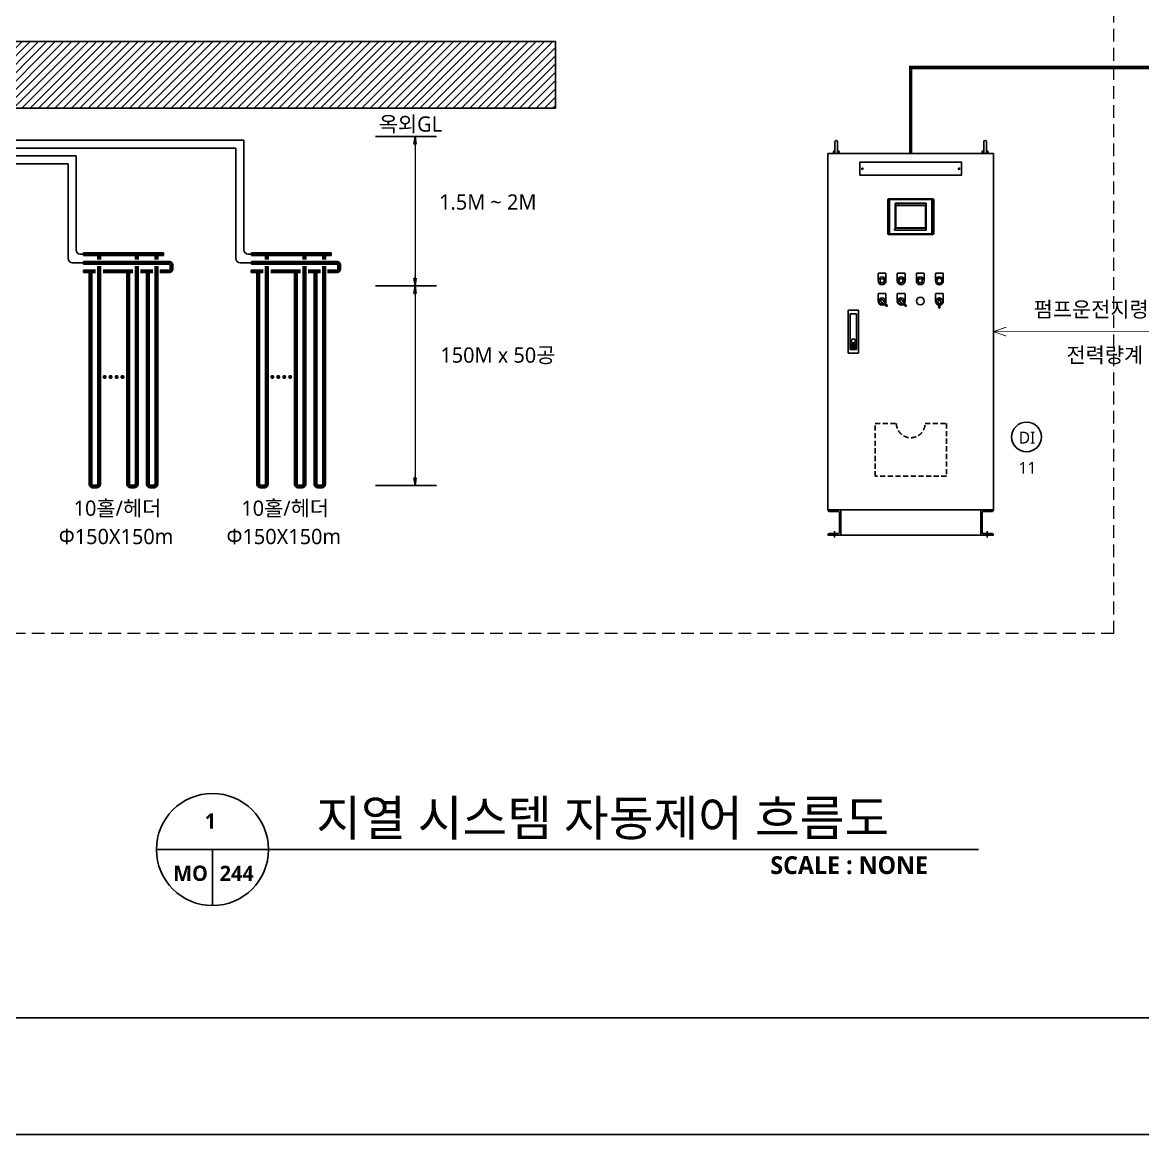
# Model space of a CAD drawing. Extents: x 1313754 to 1355799, y -3721404 to -3691707.
# Drawn here: x 1328409 to 1339410, y -3721404 to -3710481 of the extents above; entities that cross this region are included whole.
import ezdxf
from ezdxf.enums import TextEntityAlignment as Align

# ---------------------------------------------------------------- set-up
doc = ezdxf.new("R2010")
doc.units = 0
doc.header["$LTSCALE"] = 500
doc.linetypes.add('CENTER2', pattern=[1.125, 0.75, -0.125, 0.125, -0.125])
doc.linetypes.add('HIDDEN', pattern=[0.375, 0.25, -0.125])
doc.layers.get('0').update_dxf_attribs({"linetype": 'CONTINUOUS'})
for name, color, linetype in [('3', 3, 'CONTINUOUS'), ('GWR', 6, 'CONTINUOUS'), ('title', 3, 'CONTINUOUS'), ('W', 7, 'CONTINUOUS'), ('지열', 255, 'CONTINUOUS')]:
    doc.layers.add(name, color=color, linetype=linetype)
doc.layers.add('AM_8', color=5, linetype='CONTINUOUS', lineweight=25)
doc.styles.get("Standard").update_dxf_attribs({"font": 'SYMBOL'})
doc.styles.add('본문', font='malgun.ttf')
doc.styles.add('제목', font='malgunbd.ttf')

# ---------------------------------------------------------------- blocks, each defined once
blk = doc.blocks.new('F-14L')
for p, q in [((8, -8.5), (8, 8.5)), ((8, 8.5), (12, 8.5)), ((12, -8.5), (12, 8.5)), ((8, -8.5), (12, -8.5))]:
    blk.add_line(p, q)
at = {"layer": '3'}
for p, q in [((8.75, -7), (8.75, 7)), ((8.75, 7), (11.25, 7)), ((11.25, -7), (11.25, 7)), ((8.75, -7), (11.25, -7)), ((9, -4.9), (11, -4.9)), ((9, -5.7), (9, -4.9)), ((9.2, -5.7), (9.2, -5.3)), ((9.4, -5.7), (9.4, -5.3)), ((9.6, -5.7), (9.6, -5.3)), ((9.8, -5.7), (9.8, -5.3)), ((10.2, -5.7), (10.2, -5.3)), ((10.4, -5.7), (10.4, -5.3)), ((10.6, -5.7), (10.6, -5.3)), ((10.8, -5.7), (10.8, -5.3)), ((11, -5.7), (11, -4.9))]:
    blk.add_line(p, q, dxfattribs=at)
blk.add_circle((10, -3.66), 0.8, dxfattribs=at)
for radius in [1, 0.8, 0.6, 0.4, 0.2]:
    blk.add_arc((10, -5.7), radius, 180, 0, dxfattribs=at)
blk = doc.blocks.new('G-21')
blk.add_line((0, 0.94), (0, 0.59))
blk.add_lwpolyline([(-0.19, 0.81, -0.686799), (0.19, 0.81), (0.5, 0), (0.15, -2.65, -1), (-0.15, -2.65), (-0.5, 0)], format="xyb", close=True)
blk.add_arc((0, 0), 1.25, 285.8392, 254.1608)
blk = doc.blocks.new('G-20')
for p, q in [((-0.58, 0.58), (-1.06, 1.06)), ((0.58, 0.58), (1.06, 1.06)), ((-0.58, -0.58), (-1.06, -1.06)), ((0.58, -0.58), (1.06, -1.06))]:
    blk.add_line(p, q)
for radius in [1.5, 0.824]:
    blk.add_circle((0, 0), radius)
blk = doc.blocks.new('F-18A')
for p, q in [((0.76, 0.45), (0.76, 4.64)), ((1.76, 0.45), (1.76, 4.64)), ((0.25, 0.91), (0, 0)), ((0, 0), (2.52, 0)), ((0.25, 0.91), (0.76, 0.91)), ((1.76, 0.91), (2.27, 0.91)), ((2.27, 0.91), (2.52, 0))]:
    blk.add_line(p, q)
for centre, radius, start, end in [((1.26, 4.64), 0.504, 0, 180), ((1.26, -1.51), 2.62, 101.0875, 112.6199), ((1.26, -1.51), 2.62, 67.3801, 78.9125)]:
    blk.add_arc(centre, radius, start, end)
blk.add_ellipse((0.55, 0.45), major_axis=(0, 0.227), ratio=0.887185, start_param=3.141593, end_param=4.712389)
at = {"extrusion": (0, 0, -1)}
blk.add_ellipse((1.97, 0.45), major_axis=(0, 0.227), ratio=0.887185, start_param=3.141593, end_param=4.712389, dxfattribs=at)
blk = doc.blocks.new('XP30')
h = blk.add_hatch(color=7)
h.paths.add_polyline_path([(-5.91, 4.65), (-5.91, -4.33), (5.91, -4.33), (5.91, 4.65)])
h.paths.add_polyline_path([(5.86, 4.58), (5.86, -4.26), (-5.86, -4.26), (-5.86, 4.58)], flags=16)
for p, q in [((-9.05, 6.66), (-9.05, -6.34)), ((-8.55, 7.16), (8.55, 7.16)), ((-8.45, 6.66), (-8.45, -6.34)), ((-8.35, 6.66), (-8.35, -6.34)), ((-8.15, 6.96), (8.15, 6.96)), ((8.15, 6.86), (-8.15, 6.86)), ((8.35, -6.34), (8.35, 6.66)), ((8.45, 6.66), (8.45, -6.34)), ((9.05, 6.66), (9.05, -6.34)), ((-8.55, -6.84), (8.55, -6.84)), ((-8.15, -6.54), (8.15, -6.54)), ((-8.15, -6.64), (8.15, -6.64))]:
    blk.add_line(p, q)
at = {"color": 7, "linetype": 'Continuous'}
for p, q in [((-6.06, 5.36), (-6.06, -5.04)), ((5.91, 5.51), (-5.91, 5.51)), ((-5.91, 4.65), (-5.91, -4.33)), ((5.91, 4.65), (-5.91, 4.65)), ((-5.86, -4.26), (-5.86, 4.58)), ((-5.86, 4.58), (5.86, 4.58)), ((5.86, 4.58), (5.86, -4.26)), ((5.91, -4.33), (5.91, 4.65)), ((6.06, -5.04), (6.06, 5.36)), ((-5.91, -4.33), (5.91, -4.33)), ((5.86, -4.26), (-5.86, -4.26)), ((-5.91, -5.19), (5.91, -5.19))]:
    blk.add_line(p, q, dxfattribs=at)
at = {"color": 7}
for p, q in [((-6.55, -4.91), (-6.55, -5.06)), ((-6.2, -4.91), (-6.55, -4.91)), ((-6.55, -5.06), (-6.2, -5.06)), ((-6.2, -5.06), (-6.2, -4.91))]:
    blk.add_line(p, q, dxfattribs=at)
for centre, radius, start, end in [((-8.55, 6.66), 0.5, 90, 180), ((-8.15, 6.66), 0.2, 90, 180), ((8.15, 6.66), 0.2, 0, 90), ((8.55, 6.66), 0.5, 0, 90), ((-8.55, -6.34), 0.5, 180, 270), ((-8.15, -6.34), 0.2, 180, 270), ((8.15, -6.34), 0.2, 270, 0), ((8.55, -6.34), 0.5, 270, 0)]:
    blk.add_arc(centre, radius, start, end)
at = {"color": 7, "linetype": 'Continuous'}
for centre, start, end in [((-5.91, 5.36), 90, 180), ((5.91, 5.36), 0, 90), ((-5.91, -5.04), 180, 270), ((5.91, -5.04), 270, 0)]:
    blk.add_arc(centre, 0.15, start, end, dxfattribs=at)
for points in [[(-8.15, 6.96), (-8.3, 6.92), (-8.41, 6.81), (-8.45, 6.66)], [(8.45, 6.66), (8.41, 6.81), (8.3, 6.92), (8.15, 6.96)], [(-8.45, -6.34), (-8.41, -6.49), (-8.3, -6.6), (-8.15, -6.64)], [(8.15, -6.64), (8.3, -6.6), (8.41, -6.49), (8.45, -6.34)]]:
    blk.add_spline(points, degree=3)
blk.add_text('XP30', height=0.5).set_placement((-5.77, 4.83))

msp = doc.modelspace()

# ---------------------------------------------------------------- hatches: boundary and pattern name
at = {"layer": 'AM_8', "ltscale": 0.5}
h = msp.add_hatch(dxfattribs=at)
h.set_pattern_fill('ANSI31', color=1, scale=18.141732, style=0)
h.set_pattern_definition([(45, (-11042172.757, -4819663.39), (-40.7293506, 40.7293506), [])])
h.paths.add_polyline_path([(1333643, -3710669), (1322043, -3710669), (1322043, -3711323), (1333643, -3711323)])

# ---------------------------------------------------------------- linework, layer by layer
at = {"color": 1, "ltscale": 10}
for p, q in [((1336320, -3711768), (1336320, -3715268)), ((1336320, -3711768), (1337945, -3711768)), ((1337945, -3711768), (1337945, -3715268)), ((1336320, -3715268), (1337945, -3715268))]:
    msp.add_line(p, q, dxfattribs=at)
at = {"color": 1}
for p, q in [((1337945, -3715518), (1336320, -3715518)), ((1336383, -3715539), (1336383, -3715479)), ((1337883, -3715539), (1337883, -3715479))]:
    msp.add_line(p, q, dxfattribs=at)
at = {"ltscale": 2}
for points in [[(1313754, -3691707), (1355799, -3691707), (1355799, -3721404), (1313754, -3721404)], [(1315352, -3692759), (1354698, -3692759), (1354698, -3720256), (1315352, -3720256)]]:
    msp.add_lwpolyline(points, close=True, dxfattribs=at)
at = {"color": 1, "ltscale": 2, "const_width": 33.3}
msp.add_lwpolyline([(1337133, -3711768), (1337133, -3710924), (1340659, -3710924)], dxfattribs=at)
at = {"color": 1, "ltscale": 10}
msp.add_lwpolyline([(1336633, -3711980), (1336633, -3711855), (1337633, -3711855), (1337633, -3711980)], close=True, dxfattribs=at)
at = {"color": 1}
for points in [[(1336813, -3713018), (1336813, -3712949, -0.414214), (1336818, -3712944), (1336885, -3712944, -0.414214), (1336890, -3712949), (1336890, -3713018, -1)], [(1337000, -3713018), (1337000, -3712949, -0.414214), (1337005, -3712944), (1337073, -3712944, -0.414214), (1337078, -3712949), (1337078, -3713018, -1)], [(1337188, -3713018), (1337188, -3712949, -0.414214), (1337193, -3712944), (1337260, -3712944, -0.414214), (1337265, -3712949), (1337265, -3713018, -1)], [(1337375, -3713018), (1337375, -3712949, -0.414214), (1337380, -3712944), (1337448, -3712944, -0.414214), (1337453, -3712949), (1337453, -3713018, -1)], [(1336813, -3713218), (1336813, -3713149, -0.414214), (1336818, -3713144), (1336885, -3713144, -0.414214), (1336890, -3713149), (1336890, -3713218, -1)], [(1337000, -3713218), (1337000, -3713149, -0.414214), (1337005, -3713144), (1337073, -3713144, -0.414214), (1337078, -3713149), (1337078, -3713218, -1)], [(1337375, -3713218), (1337375, -3713149, -0.414214), (1337380, -3713144), (1337448, -3713144, -0.414214), (1337453, -3713149), (1337453, -3713218, -1)], [(1336433, -3715491), (1336433, -3715294, 0.414214), (1336425, -3715286), (1336339, -3715286, -0.414214), (1336320, -3715268), (1336445, -3715268), (1336445, -3715518), (1336320, -3715518, -0.414214), (1336339, -3715499), (1336425, -3715499, 0.414214)], [(1337833, -3715491), (1337833, -3715294, -0.414214), (1337840, -3715286), (1337927, -3715286, 0.414214), (1337945, -3715268), (1337822, -3715268), (1337822, -3715518), (1337945, -3715518, 0.414214), (1337927, -3715499), (1337840, -3715499, -0.414214)]]:
    msp.add_lwpolyline(points, format="xyb", close=True, dxfattribs=at)
at = {"color": 1, "linetype": 'HIDDEN', "ltscale": 0.4}
msp.add_lwpolyline([(1337274, -3714419), (1337483, -3714419), (1337483, -3714939), (1336783, -3714939), (1336783, -3714419), (1336992, -3714419)], dxfattribs=at)
at = {"color": 1}
for centre, radius in [((1336658, -3711918), 6.25), ((1337608, -3711918), 6.25), ((1337227, -3713218), 37.5), ((1338270, -3714552), 146)]:
    msp.add_circle(centre, radius, dxfattribs=at)
at = {"color": 1, "ltscale": 10}
for centre, radius in [((1336852, -3713018), 37.5), ((1337039, -3713018), 37.5), ((1337227, -3713018), 37.5), ((1337414, -3713018), 37.5), ((1337414, -3713018), 25)]:
    msp.add_circle(centre, radius, dxfattribs=at)
at = {"color": 1, "linetype": 'HIDDEN', "ltscale": 0.4}
msp.add_arc((1337133, -3714419), 141, 180, 0, dxfattribs=at)
at = {"layer": 'GWR', "color": 1, "ltscale": 0.5}
msp.add_lwpolyline([(1320262, -3710669), (1333643, -3710669), (1333643, -3711323), (1320262, -3711323)], close=True, dxfattribs=at)
at = {"layer": 'title', "color": 5}
for p, q in [((1329726, -3718604), (1337798, -3718604)), ((1330276, -3718604), (1330276, -3719154))]:
    msp.add_line(p, q, dxfattribs=at)
msp.add_circle((1330276, -3718604), 550, dxfattribs=at)
at = {"layer": 'W', "color": 1, "const_width": 7.86}
for points in [[(1338071, -3713474), (1337945, -3713518)], [(1337945, -3713518), (1340280, -3713518)], [(1338071, -3713561), (1337945, -3713518)]]:
    msp.add_lwpolyline(points, dxfattribs=at)
at = {"layer": '지열', "color": 1, "linetype": 'HIDDEN', "lineweight": 9}
for q in [(1339128, -3701334), (1319945, -3716482)]:
    msp.add_line((1339128, -3716482), q, dxfattribs=at)
at = {"layer": '지열', "color": 1}
for p, q in [((1322043, -3711638), (1330583, -3711638)), ((1330583, -3711638), (1330583, -3712716)), ((1331877, -3711602), (1332476, -3711602)), ((1321850, -3711715), (1330506, -3711715)), ((1330506, -3711715), (1330506, -3712800)), ((1321465, -3711869), (1328859, -3711869)), ((1321658, -3711792), (1328936, -3711792)), ((1328859, -3711869), (1328859, -3712800)), ((1328936, -3711792), (1328936, -3712716)), ((1329011, -3712758), (1328978, -3712758)), ((1329011, -3712745), (1329794, -3712745)), ((1329011, -3712745), (1329011, -3712771)), ((1329011, -3712758), (1329794, -3712758)), ((1329131, -3712745), (1329131, -3712771)), ((1329162, -3712758), (1329162, -3712809)), ((1329193, -3712745), (1329193, -3712771)), ((1329501, -3712745), (1329501, -3712771)), ((1329532, -3712758), (1329532, -3712809)), ((1329563, -3712745), (1329563, -3712771)), ((1329694, -3712745), (1329694, -3712771)), ((1329725, -3712758), (1329725, -3712809)), ((1329756, -3712745), (1329756, -3712771)), ((1329794, -3712745), (1329794, -3712771)), ((1330658, -3712758), (1330625, -3712758)), ((1330658, -3712745), (1331441, -3712745)), ((1330658, -3712745), (1330658, -3712771)), ((1330658, -3712758), (1331441, -3712758)), ((1330778, -3712745), (1330778, -3712771)), ((1330809, -3712758), (1330809, -3712809)), ((1330840, -3712745), (1330840, -3712771)), ((1331148, -3712745), (1331148, -3712771)), ((1331179, -3712758), (1331179, -3712809)), ((1331210, -3712745), (1331210, -3712771)), ((1331341, -3712745), (1331341, -3712771)), ((1331372, -3712758), (1331372, -3712809)), ((1331403, -3712745), (1331403, -3712771)), ((1331441, -3712745), (1331441, -3712771)), ((1329011, -3712842), (1328901, -3712842)), ((1329011, -3712771), (1329794, -3712771)), ((1329848, -3712829), (1329011, -3712829)), ((1329011, -3712855), (1329011, -3712829)), ((1329848, -3712842), (1329011, -3712842)), ((1329848, -3712855), (1329011, -3712855)), ((1329149, -3712771), (1329149, -3712809)), ((1329175, -3712789), (1329149, -3712789)), ((1329149, -3712874), (1329149, -3715012)), ((1329162, -3712874), (1329162, -3715012)), ((1329175, -3712771), (1329175, -3712809)), ((1329175, -3712874), (1329175, -3715012)), ((1329519, -3712771), (1329519, -3712809)), ((1329545, -3712789), (1329519, -3712789)), ((1329519, -3712874), (1329519, -3715012)), ((1329532, -3712874), (1329532, -3715012)), ((1329545, -3712771), (1329545, -3712809)), ((1329545, -3712874), (1329545, -3715012)), ((1329712, -3712771), (1329712, -3712809)), ((1329738, -3712789), (1329712, -3712789)), ((1329712, -3712874), (1329712, -3715012)), ((1329725, -3712874), (1329725, -3715012)), ((1329738, -3712771), (1329738, -3712809)), ((1329738, -3712874), (1329738, -3715012)), ((1329848, -3712855), (1329848, -3712829)), ((1329861, -3712900), (1329861, -3712867)), ((1329887, -3712867), (1329861, -3712867)), ((1329874, -3712900), (1329874, -3712867)), ((1329887, -3712900), (1329887, -3712867)), ((1330658, -3712842), (1330548, -3712842)), ((1330658, -3712771), (1331441, -3712771)), ((1331495, -3712829), (1330658, -3712829)), ((1330658, -3712855), (1330658, -3712829)), ((1331495, -3712842), (1330658, -3712842)), ((1331495, -3712855), (1330658, -3712855)), ((1330796, -3712771), (1330796, -3712809)), ((1330822, -3712789), (1330796, -3712789)), ((1330796, -3712874), (1330796, -3715012)), ((1330809, -3712874), (1330809, -3715012)), ((1330822, -3712771), (1330822, -3712809)), ((1330822, -3712874), (1330822, -3715012)), ((1331166, -3712771), (1331166, -3712809)), ((1331192, -3712789), (1331166, -3712789)), ((1331166, -3712874), (1331166, -3715012)), ((1331179, -3712874), (1331179, -3715012)), ((1331192, -3712771), (1331192, -3712809)), ((1331192, -3712874), (1331192, -3715012)), ((1331359, -3712771), (1331359, -3712809)), ((1331385, -3712789), (1331359, -3712789)), ((1331359, -3712874), (1331359, -3715012)), ((1331372, -3712874), (1331372, -3715012)), ((1331385, -3712771), (1331385, -3712809)), ((1331385, -3712874), (1331385, -3715012)), ((1331495, -3712855), (1331495, -3712829)), ((1331508, -3712900), (1331508, -3712867)), ((1331534, -3712867), (1331508, -3712867)), ((1331521, -3712900), (1331521, -3712867)), ((1331534, -3712900), (1331534, -3712867)), ((1331534, -3712900), (1331534, -3712867)), ((1329127, -3712913), (1329009, -3712913)), ((1329009, -3712938), (1329009, -3712913)), ((1329127, -3712926), (1329009, -3712926)), ((1329065, -3712938), (1329009, -3712938)), ((1329047, -3712938), (1329047, -3712913)), ((1329065, -3715012), (1329065, -3712938)), ((1329091, -3712956), (1329065, -3712956)), ((1329078, -3715012), (1329078, -3712926)), ((1329091, -3715012), (1329091, -3712938)), ((1329127, -3712938), (1329091, -3712938)), ((1329109, -3712938), (1329109, -3712913)), ((1329495, -3712913), (1329202, -3712913)), ((1329495, -3712926), (1329202, -3712926)), ((1329436, -3712938), (1329202, -3712938)), ((1329418, -3712938), (1329418, -3712913)), ((1329436, -3715012), (1329436, -3712938)), ((1329461, -3712956), (1329436, -3712956)), ((1329448, -3715012), (1329448, -3712926)), ((1329461, -3715012), (1329461, -3712938)), ((1329495, -3712938), (1329461, -3712938)), ((1329479, -3712938), (1329479, -3712913)), ((1329690, -3712913), (1329568, -3712913)), ((1329690, -3712926), (1329568, -3712926)), ((1329628, -3712938), (1329568, -3712938)), ((1329610, -3712938), (1329610, -3712913)), ((1329628, -3715012), (1329628, -3712938)), ((1329654, -3712956), (1329628, -3712956)), ((1329641, -3715012), (1329641, -3712926)), ((1329654, -3715012), (1329654, -3712938)), ((1329690, -3712938), (1329654, -3712938)), ((1329672, -3712938), (1329672, -3712913)), ((1329848, -3712913), (1329760, -3712913)), ((1329848, -3712926), (1329760, -3712926)), ((1329848, -3712938), (1329760, -3712938)), ((1329848, -3712938), (1329848, -3712913)), ((1329861, -3712900), (1329887, -3712900)), ((1330774, -3712913), (1330656, -3712913)), ((1330656, -3712938), (1330656, -3712913)), ((1330774, -3712926), (1330656, -3712926)), ((1330712, -3712938), (1330656, -3712938)), ((1330694, -3712938), (1330694, -3712913)), ((1330712, -3715012), (1330712, -3712938)), ((1330738, -3712956), (1330712, -3712956)), ((1330725, -3715012), (1330725, -3712926)), ((1330738, -3715012), (1330738, -3712938)), ((1330774, -3712938), (1330738, -3712938)), ((1330756, -3712938), (1330756, -3712913)), ((1331142, -3712913), (1330848, -3712913)), ((1331142, -3712926), (1330848, -3712926)), ((1331082, -3712938), (1330848, -3712938)), ((1331065, -3712938), (1331065, -3712913)), ((1331082, -3715012), (1331082, -3712938)), ((1331108, -3712956), (1331082, -3712956)), ((1331095, -3715012), (1331095, -3712926)), ((1331108, -3715012), (1331108, -3712938)), ((1331142, -3712938), (1331108, -3712938)), ((1331126, -3712938), (1331126, -3712913)), ((1331337, -3712913), (1331215, -3712913)), ((1331337, -3712926), (1331215, -3712926)), ((1331275, -3712938), (1331215, -3712938)), ((1331257, -3712938), (1331257, -3712913)), ((1331275, -3715012), (1331275, -3712938)), ((1331301, -3712956), (1331275, -3712956)), ((1331288, -3715012), (1331288, -3712926)), ((1331301, -3715012), (1331301, -3712938)), ((1331337, -3712938), (1331301, -3712938)), ((1331319, -3712938), (1331319, -3712913)), ((1331495, -3712913), (1331407, -3712913)), ((1331495, -3712926), (1331407, -3712926)), ((1331495, -3712938), (1331407, -3712938)), ((1331495, -3712938), (1331495, -3712913)), ((1331508, -3712900), (1331534, -3712900)), ((1331877, -3713067), (1332476, -3713067)), ((1329091, -3715012), (1329065, -3715012)), ((1329136, -3715025), (1329104, -3715025)), ((1329104, -3715051), (1329104, -3715025)), ((1329136, -3715038), (1329104, -3715038)), ((1329136, -3715051), (1329104, -3715051)), ((1329136, -3715025), (1329136, -3715051)), ((1329175, -3715012), (1329149, -3715012)), ((1329461, -3715012), (1329436, -3715012)), ((1329507, -3715025), (1329474, -3715025)), ((1329474, -3715051), (1329474, -3715025)), ((1329507, -3715038), (1329474, -3715038)), ((1329507, -3715051), (1329474, -3715051)), ((1329507, -3715025), (1329507, -3715051)), ((1329545, -3715012), (1329519, -3715012)), ((1329654, -3715012), (1329628, -3715012)), ((1329699, -3715025), (1329667, -3715025)), ((1329667, -3715051), (1329667, -3715025)), ((1329699, -3715038), (1329667, -3715038)), ((1329699, -3715051), (1329667, -3715051)), ((1329699, -3715025), (1329699, -3715051)), ((1329738, -3715012), (1329712, -3715012)), ((1330738, -3715012), (1330712, -3715012)), ((1330783, -3715025), (1330751, -3715025)), ((1330751, -3715051), (1330751, -3715025)), ((1330783, -3715038), (1330751, -3715038)), ((1330783, -3715051), (1330751, -3715051)), ((1330783, -3715025), (1330783, -3715051)), ((1330822, -3715012), (1330796, -3715012)), ((1331108, -3715012), (1331082, -3715012)), ((1331153, -3715025), (1331121, -3715025)), ((1331121, -3715051), (1331121, -3715025)), ((1331153, -3715038), (1331121, -3715038)), ((1331153, -3715051), (1331121, -3715051)), ((1331153, -3715025), (1331153, -3715051)), ((1331192, -3715012), (1331166, -3715012)), ((1331301, -3715012), (1331275, -3715012)), ((1331346, -3715025), (1331314, -3715025)), ((1331314, -3715051), (1331314, -3715025)), ((1331346, -3715038), (1331314, -3715038)), ((1331346, -3715051), (1331314, -3715051)), ((1331346, -3715025), (1331346, -3715051)), ((1331385, -3715012), (1331359, -3715012)), ((1331877, -3715028), (1332476, -3715028))]:
    msp.add_line(p, q, dxfattribs=at)
at = {"layer": '지열', "color": 1, "linetype": 'Continuous'}
for p, q in [((1332265, -3711602), (1332254, -3711677)), ((1332255, -3711669), (1332275, -3711669)), ((1332277, -3711677), (1332265, -3711602)), ((1332259, -3711683), (1332271, -3711683)), ((1332271, -3712987), (1332259, -3712987)), ((1332254, -3712993), (1332265, -3713067)), ((1332265, -3713067), (1332254, -3713142)), ((1332275, -3713001), (1332255, -3713001)), ((1332265, -3713067), (1332277, -3712993)), ((1332277, -3713142), (1332265, -3713067)), ((1332255, -3713134), (1332275, -3713134)), ((1332259, -3713148), (1332271, -3713148)), ((1332254, -3714953), (1332265, -3715028)), ((1332275, -3714961), (1332255, -3714961)), ((1332271, -3714948), (1332259, -3714948)), ((1332265, -3715028), (1332277, -3714953))]:
    msp.add_line(p, q, dxfattribs=at)
at = {"layer": '지열', "color": 1, "lineweight": 9}
msp.add_line((1332265, -3711602), (1332265, -3715028), dxfattribs=at)
at = {"layer": '지열', "color": 1}
for points in [[(1329887, -3712867), (1329887, -3712866, 0.414214), (1329850, -3712829), (1329848, -3712829)], [(1329874, -3712867), (1329874, -3712866, 0.414214), (1329850, -3712842), (1329848, -3712842)], [(1329861, -3712867), (1329861, -3712866, 0.414214), (1329850, -3712855), (1329848, -3712855)], [(1331534, -3712867), (1331534, -3712866, 0.414214), (1331496, -3712829), (1331495, -3712829)], [(1331521, -3712867), (1331521, -3712866, 0.414214), (1331496, -3712842), (1331495, -3712842)], [(1331508, -3712867), (1331508, -3712866, 0.414214), (1331496, -3712855), (1331495, -3712855)], [(1329848, -3712913), (1329850, -3712913, 0.414214), (1329861, -3712901), (1329861, -3712900)], [(1329848, -3712938), (1329850, -3712938, 0.414214), (1329887, -3712901), (1329887, -3712900)], [(1329848, -3712926), (1329850, -3712926, 0.414214), (1329874, -3712901), (1329874, -3712900)], [(1331495, -3712913), (1331496, -3712913, 0.414214), (1331508, -3712901), (1331508, -3712900)], [(1331495, -3712938), (1331496, -3712938, 0.414214), (1331534, -3712901), (1331534, -3712900)], [(1331495, -3712926), (1331496, -3712926, 0.414214), (1331521, -3712901), (1331521, -3712900)], [(1329104, -3715051), (1329103, -3715051, -0.414214), (1329065, -3715014), (1329065, -3715012)], [(1329104, -3715038), (1329103, -3715038, -0.414214), (1329078, -3715014), (1329078, -3715012)], [(1329104, -3715025), (1329103, -3715025, -0.414214), (1329091, -3715014), (1329091, -3715012)], [(1329149, -3715012), (1329149, -3715014, -0.414214), (1329138, -3715025), (1329136, -3715025)], [(1329162, -3715012), (1329162, -3715014, -0.414214), (1329138, -3715038), (1329136, -3715038)], [(1329175, -3715012), (1329175, -3715014, -0.414214), (1329138, -3715051), (1329136, -3715051)], [(1329474, -3715051), (1329473, -3715051, -0.414214), (1329436, -3715014), (1329436, -3715012)], [(1329474, -3715038), (1329473, -3715038, -0.414214), (1329448, -3715014), (1329448, -3715012)], [(1329474, -3715025), (1329473, -3715025, -0.414214), (1329461, -3715014), (1329461, -3715012)], [(1329519, -3715012), (1329519, -3715014, -0.414214), (1329508, -3715025), (1329507, -3715025)], [(1329532, -3715012), (1329532, -3715014, -0.414214), (1329508, -3715038), (1329507, -3715038)], [(1329545, -3715012), (1329545, -3715014, -0.414214), (1329508, -3715051), (1329507, -3715051)], [(1329667, -3715051), (1329665, -3715051, -0.414214), (1329628, -3715014), (1329628, -3715012)], [(1329667, -3715038), (1329665, -3715038, -0.414214), (1329641, -3715014), (1329641, -3715012)], [(1329667, -3715025), (1329665, -3715025, -0.414214), (1329654, -3715014), (1329654, -3715012)], [(1329712, -3715012), (1329712, -3715014, -0.414214), (1329700, -3715025), (1329699, -3715025)], [(1329725, -3715012), (1329725, -3715014, -0.414214), (1329700, -3715038), (1329699, -3715038)], [(1329738, -3715012), (1329738, -3715014, -0.414214), (1329700, -3715051), (1329699, -3715051)], [(1330751, -3715051), (1330749, -3715051, -0.414214), (1330712, -3715014), (1330712, -3715012)], [(1330751, -3715038), (1330749, -3715038, -0.414214), (1330725, -3715014), (1330725, -3715012)], [(1330751, -3715025), (1330749, -3715025, -0.414214), (1330738, -3715014), (1330738, -3715012)], [(1330796, -3715012), (1330796, -3715014, -0.414214), (1330784, -3715025), (1330783, -3715025)], [(1330809, -3715012), (1330809, -3715014, -0.414214), (1330784, -3715038), (1330783, -3715038)], [(1330822, -3715012), (1330822, -3715014, -0.414214), (1330784, -3715051), (1330783, -3715051)], [(1331121, -3715051), (1331120, -3715051, -0.414214), (1331082, -3715014), (1331082, -3715012)], [(1331121, -3715038), (1331120, -3715038, -0.414214), (1331095, -3715014), (1331095, -3715012)], [(1331121, -3715025), (1331120, -3715025, -0.414214), (1331108, -3715014), (1331108, -3715012)], [(1331166, -3715012), (1331166, -3715014, -0.414214), (1331155, -3715025), (1331153, -3715025)], [(1331179, -3715012), (1331179, -3715014, -0.414214), (1331155, -3715038), (1331153, -3715038)], [(1331192, -3715012), (1331192, -3715014, -0.414214), (1331155, -3715051), (1331153, -3715051)], [(1331314, -3715051), (1331312, -3715051, -0.414214), (1331275, -3715014), (1331275, -3715012)], [(1331314, -3715038), (1331312, -3715038, -0.414214), (1331288, -3715014), (1331288, -3715012)], [(1331314, -3715025), (1331312, -3715025, -0.414214), (1331301, -3715014), (1331301, -3715012)], [(1331359, -3715012), (1331359, -3715014, -0.414214), (1331347, -3715025), (1331346, -3715025)], [(1331372, -3715012), (1331372, -3715014, -0.414214), (1331347, -3715038), (1331346, -3715038)], [(1331385, -3715012), (1331385, -3715014, -0.414214), (1331347, -3715051), (1331346, -3715051)]]:
    msp.add_lwpolyline(points, format="xyb", dxfattribs=at)
at = {"layer": '지열', "color": 1, "const_width": 20.1}
for points in [[(1329207, -3713963, 1), (1329227, -3713963, 1)], [(1329265, -3713963, 1), (1329285, -3713963, 1)], [(1329324, -3713963, 1), (1329344, -3713963, 1)], [(1329382, -3713963, 1), (1329403, -3713963, 1)], [(1330854, -3713963, 1), (1330874, -3713963, 1)], [(1330912, -3713963, 1), (1330932, -3713963, 1)], [(1330971, -3713963, 1), (1330991, -3713963, 1)], [(1331029, -3713963, 1), (1331049, -3713963, 1)]]:
    msp.add_lwpolyline(points, format="xyb", close=True, dxfattribs=at)
at = {"layer": '지열', "color": 1}
for centre in [(1328978, -3712716), (1330625, -3712716), (1328901, -3712800), (1330548, -3712800)]:
    msp.add_arc(centre, 41.7, 180, 270, dxfattribs=at)

# ---------------------------------------------------------------- block references
at = {"color": 1, "yscale": 25.00000000000013, "zscale": 25.00000000000013}
for name, p, xscale in [('F-18A', (1336370, -3711768), 25.00000000000013), ('F-18A', (1337895, -3711768), -25.00000000000013), ('XP30', (1337133, -3712393), 25.00000000000013), ('G-20', (1336852, -3713018), 25.00000000000013), ('G-20', (1337038, -3713018), 25.00000000000013), ('G-20', (1337226, -3713018), 25.00000000000013), ('F-14L', (1336320, -3713518), 25.00000000000013)]:
    msp.add_blockref(name, p, dxfattribs=dict(at, xscale=xscale))
at = {"color": 1, "linetype": 'CENTER2', "ltscale": 10, "xscale": 24.99999999690456, "yscale": 25.00000000000013, "zscale": 25.00000000000013, "rotation": 44.99999999245364}
for p in [(1336852, -3713218), (1337039, -3713218)]:
    msp.add_blockref('G-21', p, dxfattribs=at)
at = {"color": 1, "linetype": 'CENTER2', "ltscale": 10, "xscale": 25.00000000000013, "yscale": 25.00000000000013, "zscale": 25.00000000000013}
msp.add_blockref('G-21', (1337414, -3713218), dxfattribs=at)

# ---------------------------------------------------------------- texts
at = {"style": '본문'}
for s, height, p in [('1.5M ~ 2M', 150, (1332502, -3712320)), ('150M x 50공', 150, (1332514, -3713823)), ('DI', 115.8, (1338195, -3714617)), ('11', 115.8, (1338193, -3714913))]:
    msp.add_text(s, height=height, dxfattribs=at).set_placement(p)
at = {"ltscale": 10, "style": '본문'}
for s, p in [('펌프운전지령상태', (1339093, -3713374)), ('전력량계', (1339039, -3713823))]:
    msp.add_text(s, height=150, dxfattribs=at).set_placement(p, align=Align.CENTER)
at = {"layer": 'title', "color": 7, "style": '제목'}
msp.add_text('지열 시스템 자동제어 흐름도', height=350, dxfattribs=at).set_placement((1331295, -3718470))
for s, p in [('1', (1330255, -3718325)), ('MO', (1330061, -3718837)), ('244', (1330514, -3718837))]:
    msp.add_text(s, height=150, dxfattribs=at).set_placement(p, align=Align.MIDDLE)
msp.add_text('SCALE : NONE', height=175, dxfattribs=at).set_placement((1337302, -3718845), align=Align.RIGHT)
at = {"layer": '지열', "style": '본문'}
msp.add_text('옥외GL', height=150, dxfattribs=at).set_placement((1331909, -3711554))
at = {"layer": '지열', "char_height": 150, "attachment_point": 5, "style": '본문'}
for s, insert in [('10홀/헤더', (1329343, -3715260)), ('10홀/헤더', (1330990, -3715260)), ('Φ150X150m', (1329329, -3715531)), ('Φ150X150m', (1330976, -3715531))]:
    msp.add_mtext(s, dxfattribs=dict(at, insert=insert))

doc.saveas('drawing.dxf')
